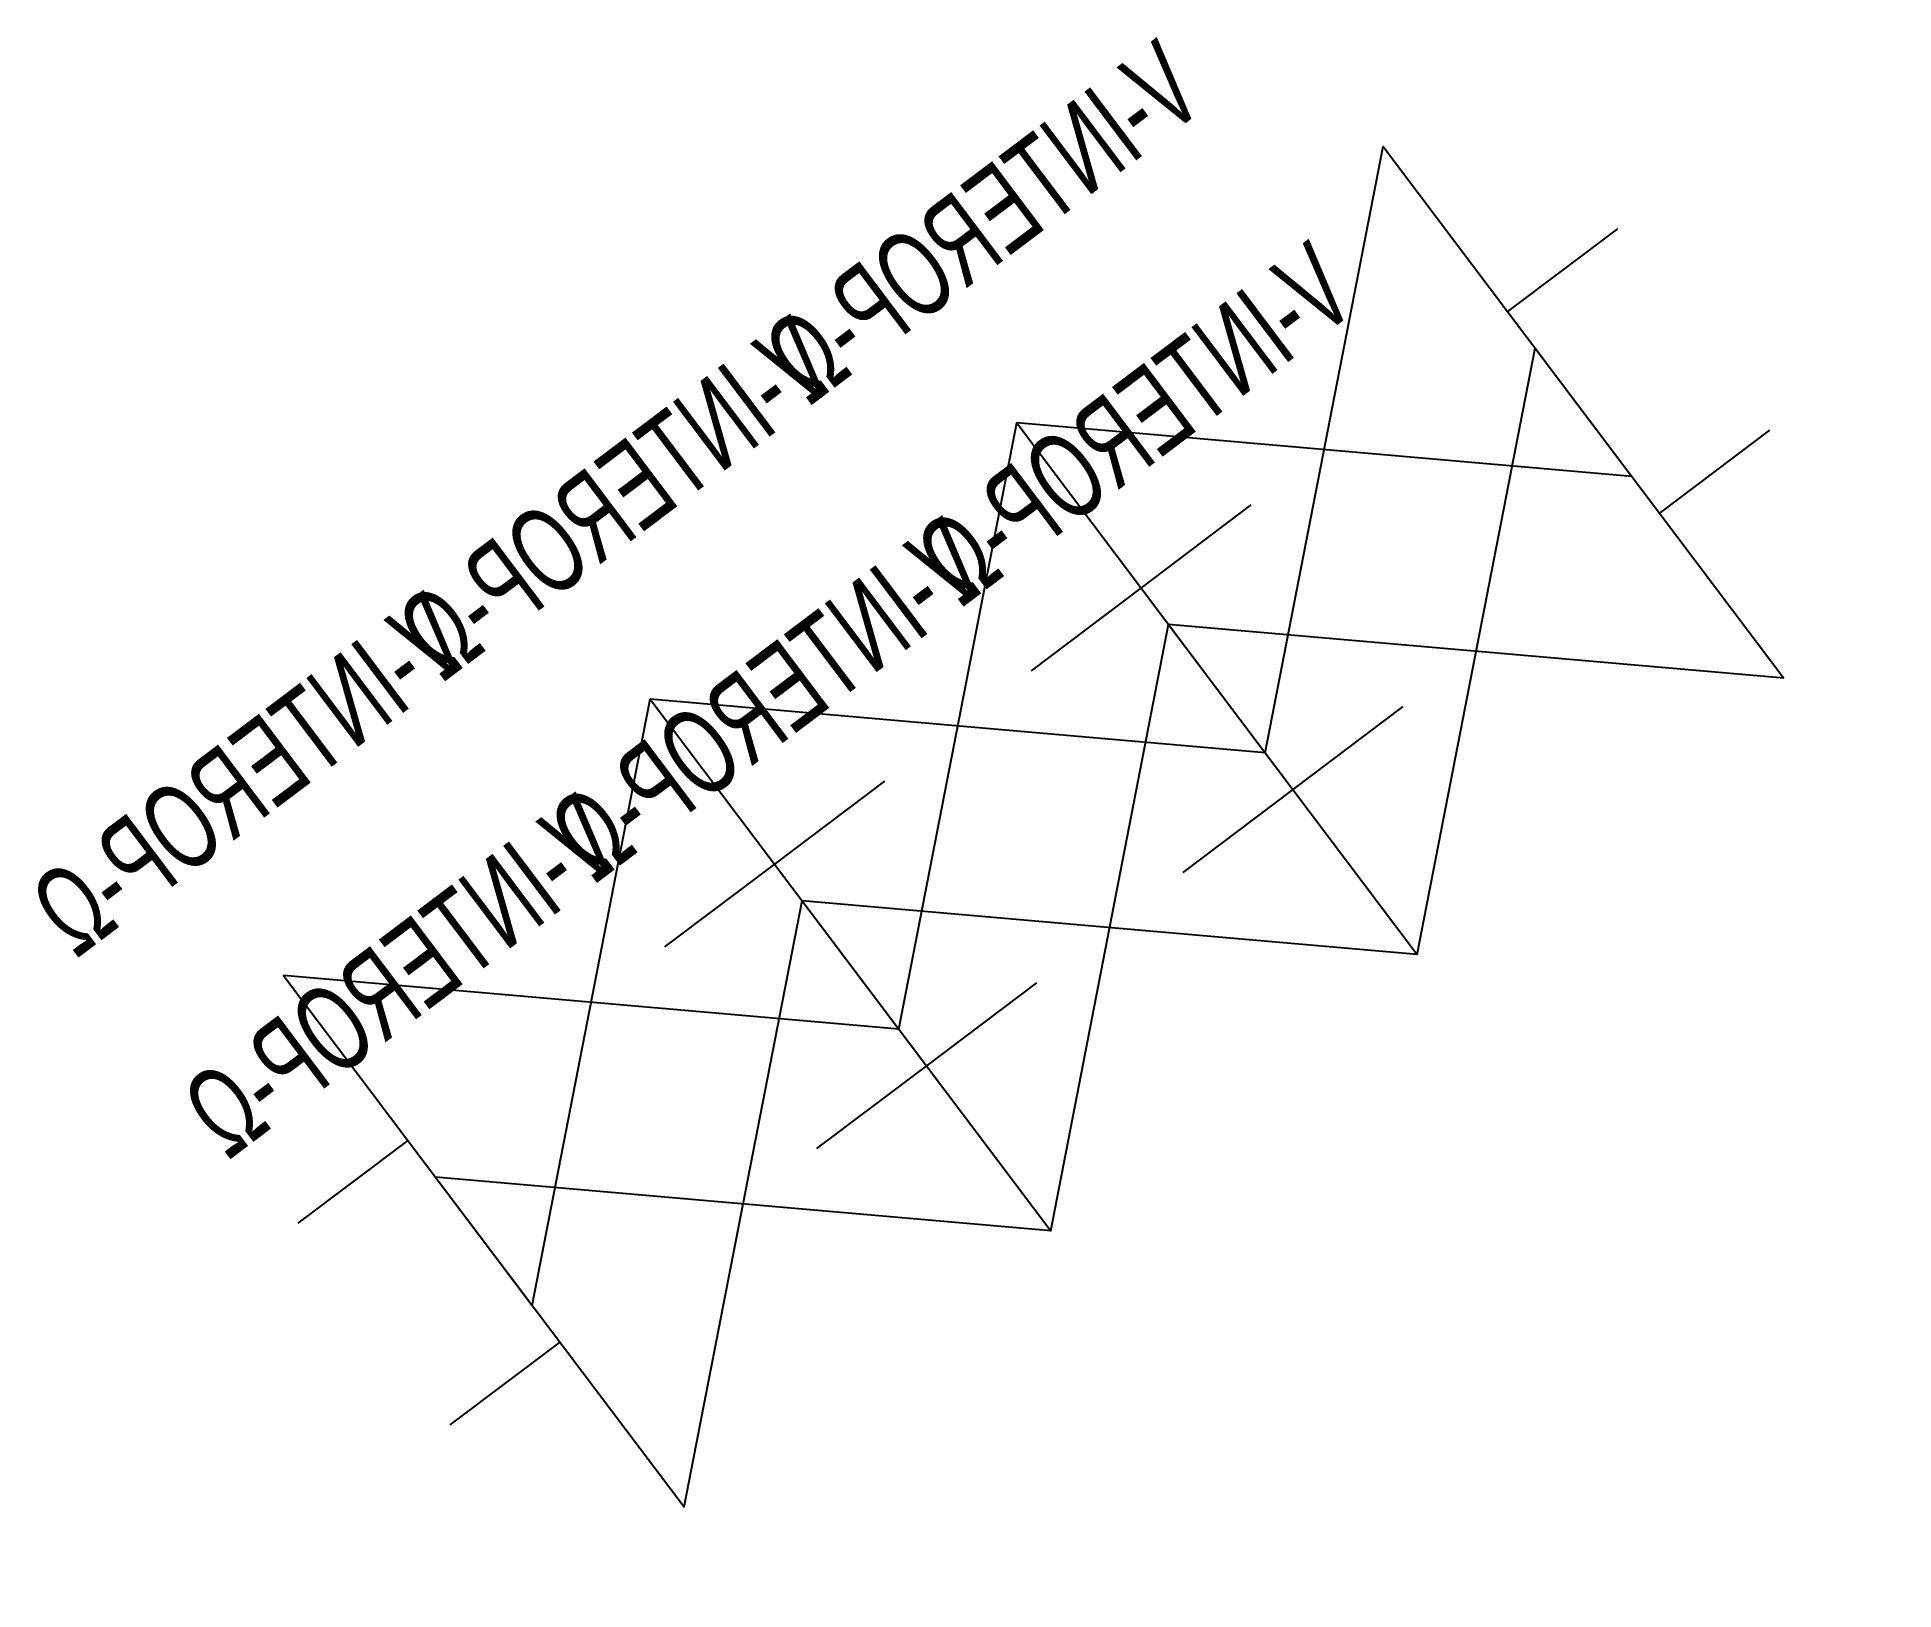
# Model space of a CAD drawing. Extents: x 12284 to 12445, y -926 to -791.
import ezdxf

# ---------------------------------------------------------------- set-up
doc = ezdxf.new("R2010")
doc.units = 0

# ---------------------------------------------------------------- blocks, each defined once
blk = doc.blocks.new('VALVE_GATE')
at = {"color": 0}
for p, q in [((-16, 0), (-10, 0)), ((10, 0), (16, 0))]:
    blk.add_line(p, q, dxfattribs=at)
blk.add_lwpolyline([(-10, -6), (10, 6), (10, -6), (-10, 6)], close=True, dxfattribs=at)
blk.add_attdef('TAG', (-5, 10), '', height=2.5, dxfattribs=at)

msp = doc.modelspace()

# ---------------------------------------------------------------- block references
ref = msp.add_blockref('VALVE_GATE', (12345.12, -892.5), dxfattribs=dict(xscale=-2, yscale=3, rotation=37, row_count=2, column_count=3, row_spacing=22, column_spacing=40))
ref.add_attrib('TAG', 'V-INTEROP-Ω', (12335.06, -862.52), dxfattribs={"color": 0, "height": 7.5, "rotation": -143, "text_generation_flag": 4, "width": 0.666667})

doc.saveas('drawing.dxf')
